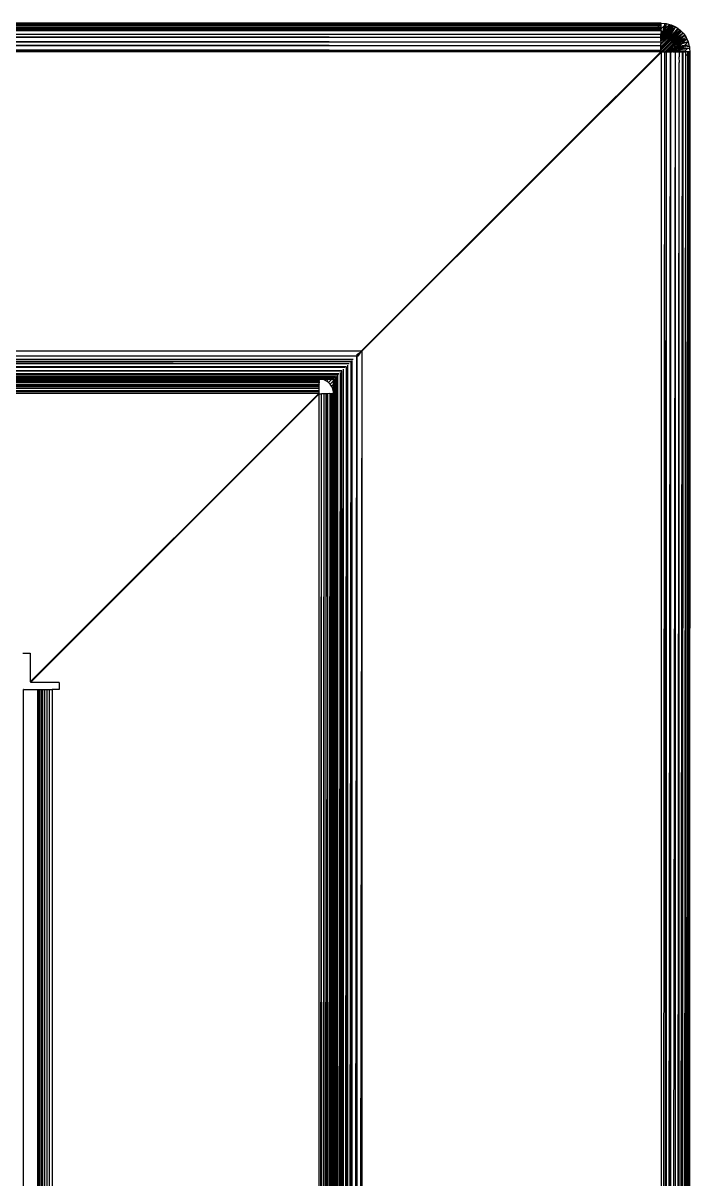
# Model space of a CAD drawing. Header units: inches. Extents: x 12 to 4609, y 5 to 3256.
# Drawn here: x 1597.1 to 1690.2, y 2480.2 to 2641.8 of the extents above; entities that cross this region are included whole.
import ezdxf

# ---------------------------------------------------------------- set-up
doc = ezdxf.new("R2010")
doc.units = ezdxf.units.IN
doc.header["$MEASUREMENT"] = 0

msp = doc.modelspace()

# ---------------------------------------------------------------- linework, layer by layer
for p, q in [((1686.2, 2641.81), (1194.19, 2641.81)), ((1194.19, 2641.81), (1686.15, 2641.76)), ((1686.2, 2641.81), (1686.15, 2641.76)), ((1686.2, 2641.76), (1686.2, 2641.81)), ((1686.2, 2641.81), (1686.72, 2641.76)), ((1194.19, 2641.71), (1686.15, 2641.76)), ((1686.04, 2641.65), (1194.19, 2641.71)), ((1686.1, 2641.7), (1194.19, 2641.71)), ((1686.04, 2641.65), (1194.19, 2641.49)), ((1685.65, 2641.25), (1194.19, 2641.49)), ((1685.89, 2641.49), (1194.19, 2641.49)), ((1685.65, 2641.25), (1194.19, 2641.18)), ((1194.19, 2641.18), (1686.18, 2640.97)), ((1194.19, 2641.18), (1685.56, 2641.16)), ((1194.19, 2640.77), (1686.18, 2640.97)), ((1194.19, 2640.77), (1686.17, 2640.77)), ((1194.19, 2640.29), (1686.17, 2640.28)), ((1686.16, 2639.81), (1194.19, 2640.29)), ((1685.65, 2641.25), (1685.56, 2641.16)), ((1685.56, 2641.16), (1686.18, 2641.16)), ((1685.89, 2641.49), (1685.65, 2641.25)), ((1686.18, 2641.25), (1685.65, 2641.25)), ((1686.04, 2641.65), (1685.89, 2641.49)), ((1686.19, 2641.49), (1685.89, 2641.49)), ((1686.1, 2641.7), (1686.04, 2641.65)), ((1686.19, 2641.65), (1686.04, 2641.65)), ((1686.15, 2641.76), (1686.1, 2641.7)), ((1686.19, 2641.7), (1686.1, 2641.7)), ((1686.15, 2641.76), (1686.2, 2641.76)), ((1686.17, 2640.77), (1686.18, 2640.91)), ((1686.17, 2640.77), (1686.17, 2640.68)), ((1686.17, 2640.46), (1686.45, 2640.74)), ((1686.17, 2640.64), (1686.17, 2640.68)), ((1686.17, 2640.64), (1686.17, 2640.51)), ((1686.17, 2640.46), (1686.17, 2640.51)), ((1686.17, 2640.28), (1686.17, 2640.46)), ((1686.17, 2640.16), (1686.17, 2640.28)), ((1686.17, 2640.16), (1686.21, 2640.18)), ((1686.18, 2641.03), (1686.65, 2641.5)), ((1686.18, 2641.25), (1686.19, 2641.49)), ((1686.18, 2641.16), (1686.18, 2641.25)), ((1686.18, 2641.03), (1686.18, 2641.16)), ((1686.18, 2640.97), (1686.18, 2641.03)), ((1686.18, 2640.91), (1686.18, 2640.97)), ((1686.19, 2641.7), (1686.2, 2641.76)), ((1686.19, 2641.65), (1686.19, 2641.7)), ((1686.19, 2641.49), (1686.19, 2641.65)), ((1686.21, 2640.18), (1686.34, 2640.31)), ((1686.23, 2639.91), (1686.34, 2640.31)), ((1686.34, 2640.31), (1686.45, 2640.74)), ((1686.34, 2640.31), (1686.5, 2640.47)), ((1686.44, 2640.11), (1686.5, 2640.47)), ((1686.44, 2640.11), (1686.6, 2640.27)), ((1686.45, 2640.74), (1686.65, 2641.5)), ((1686.45, 2640.74), (1686.56, 2640.85)), ((1686.5, 2640.47), (1686.56, 2640.85)), ((1686.5, 2640.47), (1686.62, 2640.6)), ((1686.56, 2640.85), (1686.65, 2641.5)), ((1686.56, 2640.85), (1686.65, 2640.93)), ((1686.9, 2640.58), (1686.56, 2639.79)), ((1686.65, 2640.33), (1686.56, 2639.79)), ((1686.56, 2639.79), (1686.6, 2640.27)), ((1686.6, 2640.27), (1686.62, 2640.6)), ((1686.62, 2640.6), (1686.65, 2640.93)), ((1686.65, 2641.5), (1686.7, 2641.55)), ((1686.65, 2640.93), (1686.68, 2641.53)), ((1686.65, 2641.5), (1686.68, 2641.53)), ((1686.71, 2640.69), (1686.65, 2640.33)), ((1686.65, 2640.33), (1686.9, 2640.58)), ((1686.68, 2641.53), (1686.7, 2641.55)), ((1686.7, 2641.55), (1686.72, 2641.76)), ((1686.71, 2640.69), (1687.13, 2641.12)), ((1686.78, 2641.06), (1686.71, 2640.69)), ((1686.72, 2641.76), (1686.9, 2641.75)), ((1687.06, 2640.74), (1686.76, 2639.84)), ((1686.9, 2641.75), (1686.78, 2641.06)), ((1686.78, 2641.06), (1687.35, 2641.63)), ((1687.1, 2640.78), (1686.84, 2639.92)), ((1687.34, 2641.03), (1686.88, 2639.96)), ((1686.9, 2641.75), (1687.35, 2641.63)), ((1687.13, 2641.12), (1686.9, 2640.58)), ((1686.9, 2640.58), (1687.06, 2640.74)), ((1687.17, 2640.25), (1686.9, 2639.7)), ((1687.43, 2640.51), (1687, 2639.66)), ((1687.32, 2640.4), (1687, 2639.66)), ((1688.2, 2641.28), (1687.03, 2639.64)), ((1687.43, 2640.51), (1687.03, 2639.64)), ((1687.4, 2641.09), (1687.05, 2640.13)), ((1687.05, 2640.13), (1687.17, 2640.25)), ((1687.21, 2641.19), (1687.06, 2640.74)), ((1687.06, 2640.74), (1687.1, 2640.78)), ((1687.21, 2641.19), (1687.1, 2640.78)), ((1687.1, 2640.78), (1687.34, 2641.03)), ((1687.35, 2641.63), (1687.13, 2641.12)), ((1687.13, 2641.12), (1687.21, 2641.19)), ((1687.79, 2641.48), (1687.17, 2640.25)), ((1687.17, 2640.25), (1687.32, 2640.4)), ((1687.21, 2641.19), (1687.23, 2641.22)), ((1688.5, 2641.09), (1687.21, 2639.56)), ((1687.35, 2641.63), (1687.23, 2641.22)), ((1687.23, 2641.22), (1687.57, 2641.57)), ((1687.79, 2641.48), (1687.32, 2640.4)), ((1687.32, 2640.4), (1687.43, 2640.51)), ((1687.57, 2641.57), (1687.34, 2641.03)), ((1687.34, 2641.03), (1687.4, 2641.09)), ((1687.35, 2641.63), (1687.57, 2641.57)), ((1688.5, 2641.09), (1687.36, 2639.46)), ((1688.57, 2641.03), (1687.36, 2639.46)), ((1687.57, 2641.57), (1687.4, 2641.09)), ((1687.4, 2641.09), (1687.79, 2641.48)), ((1687.47, 2640.55), (1687.43, 2640.51)), ((1687.9, 2641.44), (1687.47, 2640.55)), ((1687.47, 2640.55), (1688.2, 2641.28)), ((1688.77, 2640.88), (1687.5, 2639.36)), ((1688.91, 2640.75), (1687.5, 2639.36)), ((1687.53, 2640.11), (1688.2, 2641.28)), ((1687.57, 2641.57), (1687.79, 2641.48)), ((1688.91, 2640.75), (1687.57, 2639.29)), ((1689.03, 2640.64), (1687.57, 2639.29)), ((1688.57, 2641.03), (1687.59, 2639.69)), ((1688.77, 2640.88), (1687.59, 2639.69)), ((1689.03, 2640.64), (1687.67, 2639.27)), ((1689.26, 2640.39), (1687.67, 2639.27)), ((1689.26, 2640.39), (1687.74, 2639.11)), ((1687.79, 2641.48), (1687.9, 2641.44)), ((1687.9, 2641.44), (1688.2, 2641.28)), ((1688.2, 2641.28), (1688.5, 2641.09)), ((1688.32, 2639.44), (1689.26, 2640.39)), ((1688.5, 2641.09), (1688.57, 2641.03)), ((1688.57, 2641.03), (1688.77, 2640.88)), ((1688.77, 2640.88), (1688.91, 2640.75)), ((1688.91, 2640.75), (1689.03, 2640.64)), ((1689.03, 2640.64), (1689.26, 2640.39)), ((1689.26, 2640.39), (1689.47, 2640.11)), ((1686.16, 2639.81), (1194.19, 2639.73)), ((1194.19, 2639.73), (1686.15, 2639.21)), ((1194.19, 2639.13), (1686.15, 2639.21)), ((1686.15, 2638.65), (1194.19, 2639.13)), ((1686.15, 2638.65), (1194.19, 2638.48)), ((1673.81, 2625.49), (1687.63, 2639.23)), ((1686.14, 2638.25), (1687.36, 2639.46)), ((1687.36, 2639.46), (1686.14, 2638.19)), ((1687.5, 2639.36), (1686.14, 2638.01)), ((1686.15, 2638.96), (1686.9, 2639.7)), ((1686.15, 2638.81), (1687, 2639.66)), ((1686.15, 2638.51), (1687.21, 2639.56)), ((1686.15, 2639.23), (1686.17, 2639.3)), ((1686.15, 2639.23), (1686.17, 2639.27)), ((1686.15, 2639.21), (1686.15, 2639.23)), ((1686.15, 2639.13), (1686.15, 2639.21)), ((1686.17, 2639.05), (1686.15, 2639.13)), ((1686.15, 2638.96), (1686.17, 2639.05)), ((1686.15, 2638.86), (1686.15, 2638.96)), ((1686.15, 2638.81), (1686.15, 2638.86)), ((1686.16, 2638.78), (1686.15, 2638.81)), ((1686.15, 2638.65), (1686.16, 2638.78)), ((1686.15, 2638.51), (1686.15, 2638.65)), ((1686.16, 2640.13), (1686.17, 2640.16)), ((1686.16, 2639.87), (1686.16, 2640.13)), ((1686.16, 2640.13), (1686.21, 2639.88)), ((1686.16, 2639.81), (1686.16, 2639.87)), ((1686.16, 2639.83), (1686.16, 2639.87)), ((1686.16, 2639.87), (1686.19, 2639.86)), ((1686.16, 2639.77), (1686.21, 2639.82)), ((1686.21, 2639.82), (1686.16, 2639.81)), ((1686.16, 2639.73), (1686.16, 2639.81)), ((1686.16, 2639.77), (1686.16, 2639.81)), ((1686.16, 2639.77), (1686.19, 2639.74)), ((1686.16, 2639.69), (1686.16, 2639.73)), ((1686.16, 2639.65), (1686.16, 2639.69)), ((1686.19, 2639.65), (1686.16, 2639.69)), ((1686.16, 2639.65), (1686.19, 2639.65)), ((1686.16, 2639.58), (1686.16, 2639.65)), ((1686.16, 2639.58), (1686.18, 2639.61)), ((1686.18, 2639.54), (1686.16, 2639.58)), ((1686.16, 2639.47), (1686.18, 2639.5)), ((1686.16, 2639.42), (1686.16, 2639.47)), ((1686.16, 2639.47), (1686.17, 2639.44)), ((1686.17, 2639.44), (1686.16, 2639.42)), ((1686.16, 2639.42), (1686.16, 2639.39)), ((1686.16, 2639.34), (1686.16, 2639.39)), ((1686.17, 2639.3), (1686.16, 2639.34)), ((1686.17, 2639.27), (1686.16, 2639.34)), ((1686.17, 2639.3), (1686.68, 2639.76)), ((1686.73, 2639.75), (1686.17, 2639.3)), ((1686.17, 2639.27), (1686.17, 2639.3)), ((1686.18, 2639.61), (1686.38, 2639.81)), ((1686.56, 2639.79), (1686.18, 2639.5)), ((1686.18, 2639.61), (1686.19, 2639.65)), ((1686.18, 2639.54), (1686.18, 2639.61)), ((1686.18, 2639.5), (1686.18, 2639.54)), ((1686.19, 2639.86), (1686.21, 2639.88)), ((1686.19, 2639.86), (1686.21, 2639.82)), ((1686.2, 2639.79), (1686.19, 2639.86)), ((1686.19, 2639.74), (1686.2, 2639.79)), ((1686.19, 2639.65), (1686.19, 2639.74)), ((1686.2, 2639.79), (1686.21, 2639.82)), ((1686.21, 2639.88), (1686.23, 2639.91)), ((1686.21, 2639.82), (1686.21, 2639.88)), ((1686.21, 2639.82), (1686.38, 2639.81)), ((1686.23, 2639.91), (1686.44, 2640.11)), ((1686.38, 2639.81), (1686.44, 2640.11)), ((1686.38, 2639.81), (1686.56, 2639.79)), ((1687.74, 2639.11), (1686.38, 2637.76)), ((1686.56, 2639.79), (1686.68, 2639.76)), ((1686.63, 2637.76), (1687.85, 2638.97)), ((1686.68, 2639.76), (1686.76, 2639.84)), ((1686.68, 2639.76), (1686.73, 2639.75)), ((1687.88, 2638.93), (1686.72, 2637.76)), ((1686.76, 2639.84), (1686.73, 2639.75)), ((1686.73, 2639.75), (1686.78, 2639.74)), ((1686.76, 2639.84), (1686.84, 2639.92)), ((1686.84, 2639.92), (1686.78, 2639.74)), ((1686.78, 2639.74), (1686.9, 2639.7)), ((1686.88, 2639.96), (1686.84, 2639.92)), ((1686.88, 2639.96), (1687.05, 2640.13)), ((1687.05, 2640.13), (1686.9, 2639.7)), ((1686.9, 2639.7), (1687, 2639.66)), ((1687.94, 2638.83), (1686.9, 2637.76)), ((1687, 2639.66), (1687.03, 2639.64)), ((1687.53, 2640.11), (1687.03, 2639.64)), ((1687.03, 2639.64), (1687.21, 2639.56)), ((1687.1, 2637.76), (1688.02, 2638.67)), ((1687.15, 2637.76), (1688.02, 2638.67)), ((1687.53, 2640.11), (1687.21, 2639.56)), ((1687.21, 2639.56), (1687.36, 2639.46)), ((1687.36, 2639.46), (1687.51, 2639.59)), ((1687.36, 2639.46), (1687.4, 2639.43)), ((1687.51, 2639.59), (1687.4, 2639.43)), ((1687.4, 2639.43), (1687.5, 2639.36)), ((1687.5, 2639.36), (1687.57, 2639.29)), ((1687.59, 2639.69), (1687.51, 2639.59)), ((1687.57, 2639.29), (1687.63, 2639.23)), ((1687.67, 2639.27), (1687.63, 2639.23)), ((1687.63, 2639.23), (1687.74, 2639.11)), ((1688.32, 2639.44), (1687.74, 2639.11)), ((1687.74, 2639.11), (1687.85, 2638.97)), ((1689.47, 2640.11), (1687.85, 2638.97)), ((1689.08, 2639.72), (1687.85, 2638.97)), ((1687.85, 2638.97), (1688.32, 2639.44)), ((1687.85, 2638.97), (1687.88, 2638.93)), ((1689.08, 2639.72), (1687.88, 2638.93)), ((1688.69, 2639.33), (1687.88, 2638.93)), ((1687.88, 2638.93), (1687.94, 2638.83)), ((1688.55, 2639.18), (1687.94, 2638.83)), ((1688.36, 2639.01), (1687.94, 2638.83)), ((1687.94, 2638.83), (1687.99, 2638.73)), ((1688.14, 2638.79), (1687.99, 2638.73)), ((1687.99, 2638.73), (1688.02, 2638.67)), ((1688.07, 2638.7), (1688.02, 2638.67)), ((1688.02, 2638.67), (1688.09, 2638.51)), ((1688.97, 2639.11), (1688.07, 2638.7)), ((1688.72, 2638.86), (1688.07, 2638.7)), ((1688.07, 2638.7), (1688.14, 2638.79)), ((1688.52, 2638.67), (1688.09, 2638.51)), ((1688.42, 2638.55), (1688.09, 2638.51)), ((1688.19, 2638.81), (1688.14, 2638.79)), ((1688.21, 2638.84), (1688.19, 2638.81)), ((1689.17, 2639.32), (1688.21, 2638.84)), ((1689.02, 2639.17), (1688.21, 2638.84)), ((1688.21, 2638.84), (1688.36, 2639.01)), ((1688.23, 2638.36), (1688.42, 2638.55)), ((1689.47, 2640.11), (1688.32, 2639.44)), ((1688.36, 2639.01), (1689.24, 2639.39)), ((1688.42, 2638.55), (1688.52, 2638.67)), ((1688.75, 2638.59), (1688.42, 2638.55)), ((1688.54, 2638.68), (1688.52, 2638.67)), ((1688.54, 2638.68), (1688.72, 2638.86)), ((1689, 2638.85), (1688.54, 2638.68)), ((1689.33, 2638.57), (1688.54, 2638.38)), ((1689.66, 2639.82), (1688.55, 2639.18)), ((1688.55, 2639.18), (1688.69, 2639.33)), ((1688.6, 2638.44), (1688.75, 2638.59)), ((1689.33, 2638.57), (1688.6, 2638.44)), ((1688.69, 2639.33), (1688.72, 2639.35)), ((1689.66, 2639.82), (1688.72, 2639.35)), ((1688.72, 2639.35), (1689.08, 2639.72)), ((1688.72, 2638.86), (1688.97, 2639.11)), ((1689.12, 2638.97), (1688.72, 2638.86)), ((1688.75, 2638.59), (1689, 2638.85)), ((1689.43, 2638.67), (1688.75, 2638.59)), ((1689.52, 2639.37), (1688.97, 2639.11)), ((1688.97, 2639.11), (1689.02, 2639.17)), ((1689.95, 2639.19), (1689, 2638.85)), ((1689, 2638.85), (1689.12, 2638.97)), ((1689.52, 2639.37), (1689.02, 2639.17)), ((1689.02, 2639.17), (1689.17, 2639.32)), ((1689.1, 2639.73), (1689.08, 2639.72)), ((1689.14, 2639.78), (1689.1, 2639.73)), ((1689.12, 2638.97), (1689.52, 2639.37)), ((1689.95, 2639.19), (1689.12, 2638.97)), ((1689.14, 2639.78), (1689.47, 2640.11)), ((1689.53, 2640.02), (1689.14, 2639.78)), ((1689.76, 2639.62), (1689.17, 2639.32)), ((1689.17, 2639.32), (1689.24, 2639.39)), ((1689.17, 2638.41), (1689.33, 2638.57)), ((1689.76, 2639.62), (1689.24, 2639.39)), ((1689.33, 2638.57), (1689.36, 2638.6)), ((1690.07, 2638.75), (1689.36, 2638.6)), ((1689.36, 2638.6), (1689.43, 2638.67)), ((1689.43, 2638.67), (1689.95, 2639.19)), ((1690.07, 2638.75), (1689.43, 2638.67)), ((1689.47, 2640.11), (1689.53, 2640.02)), ((1689.54, 2639.39), (1689.52, 2639.37)), ((1689.53, 2640.02), (1689.66, 2639.82)), ((1689.54, 2639.39), (1689.76, 2639.62)), ((1689.82, 2639.51), (1689.54, 2639.39)), ((1689.66, 2639.82), (1689.76, 2639.62)), ((1689.76, 2639.62), (1689.82, 2639.51)), ((1689.82, 2639.51), (1689.95, 2639.19)), ((1689.95, 2639.19), (1690.07, 2638.75)), ((1690.07, 2638.75), (1690.13, 2638.52)), ((1686.14, 2637.98), (1194.19, 2638.48)), ((1686.14, 2637.98), (1194.19, 2637.82)), ((1686.14, 2637.82), (1194.19, 2637.82)), ((1686.21, 2637.75), (1670.74, 2622.29)), ((1673.81, 2625.49), (1686.14, 2637.82)), ((1686.14, 2638.25), (1686.15, 2638.48)), ((1686.14, 2638.19), (1686.14, 2638.25)), ((1686.15, 2638.15), (1686.14, 2638.19)), ((1686.14, 2638.01), (1686.15, 2638.15)), ((1686.14, 2638.01), (1686.14, 2637.98)), ((1686.14, 2637.9), (1686.14, 2637.98)), ((1686.14, 2637.82), (1686.14, 2637.9)), ((1686.15, 2638.48), (1686.15, 2638.51)), ((1686.21, 2145.81), (1686.72, 2637.76)), ((1686.38, 2637.76), (1686.21, 2637.75)), ((1686.21, 2145.81), (1686.21, 2637.75)), ((1686.47, 2637.76), (1686.38, 2637.76)), ((1686.55, 2637.76), (1686.47, 2637.76)), ((1686.63, 2637.76), (1686.55, 2637.76)), ((1686.72, 2637.76), (1686.63, 2637.76)), ((1686.87, 2145.81), (1686.72, 2637.76)), ((1686.87, 2637.76), (1686.72, 2637.76)), ((1686.87, 2145.81), (1687.51, 2637.77)), ((1686.9, 2637.76), (1686.87, 2145.81)), ((1686.9, 2637.76), (1686.87, 2637.76)), ((1686.94, 2637.77), (1686.9, 2637.76)), ((1687.1, 2637.76), (1686.94, 2637.77)), ((1687.15, 2637.76), (1687.1, 2637.76)), ((1687.21, 2637.76), (1687.15, 2637.76)), ((1687.23, 2637.77), (1687.21, 2637.76)), ((1687.34, 2637.77), (1687.23, 2637.77)), ((1687.38, 2637.78), (1687.34, 2637.77)), ((1688.09, 2638.51), (1687.38, 2637.78)), ((1687.45, 2637.78), (1687.38, 2637.78)), ((1687.51, 2637.77), (1687.45, 2637.78)), ((1687.57, 2637.79), (1687.51, 2637.77)), ((1687.51, 2145.81), (1687.51, 2637.77)), ((1687.51, 2145.81), (1687.54, 2637.77)), ((1687.54, 2637.77), (1687.51, 2637.77)), ((1688.13, 2637.77), (1687.51, 2145.81)), ((1687.57, 2637.79), (1687.54, 2637.77)), ((1687.61, 2637.77), (1687.54, 2637.77)), ((1688.14, 2638.34), (1687.57, 2637.79)), ((1687.61, 2637.77), (1687.57, 2637.79)), ((1687.61, 2637.77), (1688.15, 2638.29)), ((1687.68, 2637.77), (1687.61, 2637.77)), ((1687.74, 2637.79), (1687.68, 2637.77)), ((1687.74, 2637.79), (1688.15, 2638.29)), ((1687.77, 2637.77), (1687.74, 2637.79)), ((1687.77, 2637.77), (1687.79, 2637.79)), ((1687.79, 2637.79), (1688.17, 2638.17)), ((1687.89, 2637.8), (1687.79, 2637.79)), ((1687.89, 2637.8), (1687.94, 2637.77)), ((1688.03, 2637.8), (1687.89, 2637.8)), ((1687.94, 2637.77), (1687.97, 2637.77)), ((1687.97, 2637.77), (1688.03, 2637.8)), ((1688.03, 2637.77), (1687.97, 2637.77)), ((1688.03, 2637.8), (1688.2, 2638)), ((1688.1, 2637.81), (1688.03, 2637.8)), ((1688.03, 2637.8), (1688.03, 2637.77)), ((1688.1, 2637.77), (1688.03, 2637.77)), ((1688.09, 2638.51), (1688.14, 2638.34)), ((1688.16, 2637.81), (1688.1, 2637.81)), ((1688.1, 2637.77), (1688.1, 2637.81)), ((1688.13, 2637.77), (1688.1, 2637.81)), ((1688.13, 2637.77), (1688.1, 2637.77)), ((1688.13, 2637.77), (1688.12, 2145.81)), ((1688.16, 2637.81), (1688.13, 2637.77)), ((1688.2, 2637.78), (1688.13, 2637.77)), ((1688.16, 2637.78), (1688.13, 2637.77)), ((1688.2, 2638.36), (1688.14, 2638.34)), ((1688.14, 2638.34), (1688.15, 2638.29)), ((1688.54, 2638.38), (1688.15, 2638.29)), ((1688.15, 2638.29), (1688.2, 2638.36)), ((1688.49, 2638.33), (1688.15, 2638.29)), ((1688.15, 2638.29), (1688.17, 2638.17)), ((1688.2, 2637.82), (1688.16, 2637.81)), ((1688.2, 2637.82), (1688.16, 2637.78)), ((1688.16, 2637.78), (1688.16, 2637.81)), ((1688.34, 2638.18), (1688.17, 2638.17)), ((1688.17, 2638.17), (1688.19, 2638.03)), ((1688.19, 2638.03), (1688.34, 2638.18)), ((1688.19, 2638.03), (1688.2, 2638)), ((1688.23, 2638.36), (1688.2, 2638.36)), ((1688.85, 2638.08), (1688.2, 2638)), ((1688.2, 2638), (1688.2, 2637.82)), ((1688.72, 2637.95), (1688.2, 2638)), ((1688.2, 2637.78), (1688.2, 2637.82)), ((1688.2, 2637.82), (1688.49, 2637.78)), ((1688.49, 2637.78), (1688.2, 2637.78)), ((1688.6, 2638.44), (1688.23, 2638.36)), ((1688.97, 2638.21), (1688.34, 2638.18)), ((1688.37, 2638.21), (1688.34, 2638.18)), ((1689.1, 2638.34), (1688.37, 2638.21)), ((1688.37, 2638.21), (1688.49, 2638.33)), ((1689.17, 2638.41), (1688.49, 2638.33)), ((1688.49, 2638.33), (1688.54, 2638.38)), ((1688.55, 2637.78), (1688.49, 2637.78)), ((1688.54, 2638.38), (1688.6, 2638.44)), ((1688.55, 2637.78), (1688.59, 2637.82)), ((1688.57, 2637.8), (1688.55, 2637.78)), ((1688.57, 2637.8), (1688.59, 2637.82)), ((1688.64, 2637.78), (1688.57, 2637.8)), ((1688.59, 2637.82), (1688.72, 2637.95)), ((1688.59, 2637.82), (1689.44, 2637.82)), ((1688.59, 2637.82), (1688.9, 2637.79)), ((1688.69, 2637.78), (1688.64, 2637.78)), ((1688.67, 2145.81), (1689.16, 2637.79)), ((1688.67, 2637.05), (1688.69, 2637.08)), ((1688.67, 2637.05), (1688.69, 2636.32)), ((1688.9, 2637.79), (1688.69, 2637.78)), ((1688.69, 2637.78), (1688.69, 2637.08)), ((1688.72, 2637.95), (1688.85, 2638.08)), ((1689.5, 2637.89), (1688.72, 2637.95)), ((1689.83, 2638.21), (1688.85, 2638.08)), ((1688.85, 2638.08), (1688.97, 2638.21)), ((1688.93, 2637.79), (1688.9, 2637.79)), ((1689.16, 2637.79), (1688.93, 2637.79)), ((1689.86, 2638.24), (1688.97, 2638.21)), ((1690.13, 2638.52), (1689.1, 2638.34)), ((1689.1, 2638.34), (1689.17, 2638.41)), ((1689.16, 2145.81), (1689.16, 2637.79)), ((1689.16, 2145.81), (1689.27, 2637.79)), ((1689.27, 2637.79), (1689.16, 2637.79)), ((1689.57, 2637.2), (1689.16, 2145.81)), ((1690.13, 2638.52), (1689.17, 2638.41)), ((1689.41, 2637.79), (1689.27, 2637.79)), ((1689.41, 2637.79), (1689.44, 2637.82)), ((1689.57, 2637.8), (1689.41, 2637.79)), ((1689.44, 2637.82), (1689.5, 2637.89)), ((1689.44, 2637.82), (1689.57, 2637.8)), ((1689.5, 2637.89), (1689.83, 2638.21)), ((1689.81, 2637.8), (1689.5, 2637.89)), ((1689.87, 2637.5), (1689.56, 2145.81)), ((1689.84, 2637.47), (1689.56, 2145.81)), ((1689.57, 2637.2), (1689.56, 2145.81)), ((1689.81, 2637.8), (1689.57, 2637.8)), ((1689.57, 2637.8), (1689.57, 2637.2)), ((1689.57, 2637.2), (1689.84, 2637.47)), ((1689.84, 2637.8), (1689.81, 2637.8)), ((1689.81, 2637.8), (1689.87, 2637.8)), ((1690.16, 2638.26), (1689.83, 2638.21)), ((1689.83, 2638.21), (1689.86, 2638.24)), ((1689.87, 2637.8), (1689.84, 2637.8)), ((1689.84, 2637.8), (1689.84, 2637.47)), ((1689.84, 2637.47), (1689.87, 2637.5)), ((1690.16, 2638.26), (1689.86, 2638.24)), ((1690.07, 2637.81), (1689.87, 2637.8)), ((1689.87, 2637.8), (1689.87, 2637.5)), ((1689.87, 2637.5), (1690.07, 2637.7)), ((1689.87, 2637.5), (1689.88, 2145.81)), ((1689.88, 2145.81), (1690.07, 2637.7)), ((1690.07, 2637.7), (1690.19, 2637.82)), ((1690.12, 2637.81), (1690.07, 2637.81)), ((1690.07, 2637.7), (1690.07, 2637.81)), ((1690.09, 2145.81), (1690.07, 2637.7)), ((1690.19, 2637.82), (1690.09, 2145.81)), ((1690.19, 2637.82), (1690.12, 2637.81)), ((1690.13, 2638.52), (1690.16, 2638.26)), ((1690.16, 2638.26), (1690.19, 2637.82)), ((1690.19, 2145.81), (1690.19, 2637.82)), ((1688.67, 2636.3), (1688.12, 2145.81)), ((1688.67, 2636.3), (1688.69, 2636.32)), ((1688.67, 2636.3), (1688.67, 2145.81)), ((1656.85, 2608.54), (1673.81, 2625.49)), ((1670.74, 2622.29), (1644.38, 2595.93)), ((1670.74, 2622.29), (1656.85, 2608.54)), ((1644.31, 2596), (1656.85, 2608.54)), ((1190.19, 2596), (1644.31, 2596)), ((1644.31, 2596), (1190.19, 2595.37)), ((1643.15, 2594.77), (1190.19, 2595.37)), ((1643.64, 2595.25), (1190.19, 2595.37)), ((1643.69, 2595.25), (1643.02, 2141.81)), ((1643.64, 2595.25), (1643.02, 2141.81)), ((1643.64, 2595.25), (1643.66, 2595.31)), ((1643.69, 2595.25), (1643.64, 2595.25)), ((1643.66, 2595.47), (1643.69, 2595.48)), ((1643.66, 2595.47), (1643.66, 2595.31)), ((1644.38, 2595.93), (1643.69, 2141.81)), ((1643.69, 2595.48), (1644.16, 2595.79)), ((1643.69, 2595.48), (1643.69, 2595.33)), ((1643.69, 2595.33), (1643.69, 2595.25)), ((1643.69, 2595.25), (1643.69, 2141.81)), ((1643.83, 2595.25), (1643.69, 2595.25)), ((1643.91, 2595.37), (1643.83, 2595.25)), ((1644.16, 2595.79), (1643.91, 2595.37)), ((1644.16, 2595.79), (1644.2, 2595.82)), ((1644.31, 2596), (1644.2, 2595.82)), ((1644.2, 2595.82), (1644.38, 2595.93)), ((1644.38, 2595.93), (1644.38, 2141.81)), ((1643.15, 2594.77), (1190.19, 2594.76)), ((1190.19, 2594.76), (1642.92, 2594.53)), ((1642.58, 2594.19), (1190.19, 2594.76)), ((1642.83, 2594.44), (1190.19, 2594.76)), ((1642.58, 2594.19), (1190.19, 2594.18)), ((1642.04, 2593.66), (1190.19, 2594.18)), ((1642.17, 2593.78), (1190.19, 2594.18)), ((1642.04, 2593.66), (1190.19, 2593.65)), ((1641.56, 2593.17), (1190.19, 2593.65)), ((1641.59, 2593.2), (1190.19, 2593.65)), ((1641.32, 2141.81), (1641.82, 2593.44)), ((1642.39, 2594.01), (1641.81, 2141.81)), ((1642.17, 2593.78), (1641.81, 2141.81)), ((1641.81, 2141.81), (1641.82, 2593.44)), ((1642.17, 2593.78), (1642.19, 2593.81)), ((1642.38, 2141.81), (1643.02, 2594.64)), ((1642.38, 2141.81), (1642.92, 2594.53)), ((1642.83, 2594.44), (1642.38, 2141.81)), ((1642.39, 2594.01), (1642.38, 2141.81)), ((1642.92, 2594.53), (1642.94, 2594.56)), ((1643.02, 2141.81), (1643.02, 2594.64)), ((1641.16, 2592.77), (1190.19, 2593.17)), ((1641.52, 2593.13), (1190.19, 2593.17)), ((1641.56, 2593.17), (1190.19, 2593.17)), ((1190.19, 2592.76), (1641.16, 2592.77)), ((1640.84, 2592.45), (1190.19, 2592.76)), ((1641.04, 2592.66), (1190.19, 2592.76)), ((1640.84, 2592.45), (1190.19, 2592.44)), ((1640.59, 2592.21), (1190.19, 2592.44)), ((1640.65, 2592.27), (1190.19, 2592.44)), ((1640.66, 2592.31), (1190.19, 2592.44)), ((1640.59, 2592.21), (1190.19, 2592.19)), ((1640.46, 2592.07), (1190.19, 2592.19)), ((1640.46, 2592.07), (1190.19, 2592.06)), ((1194.19, 2591.98), (1638.41, 2591.87)), ((1194.19, 2591.87), (1638.41, 2591.87)), ((1638.4, 2591.71), (1194.19, 2591.87)), ((1194.19, 2591.71), (1638.4, 2591.71)), ((1638.39, 2591.51), (1194.19, 2591.71)), ((1638.42, 2591.97), (1501.82, 2592)), ((1638.4, 2591.71), (1638.41, 2591.87)), ((1638.4, 2591.71), (1638.4, 2591.56)), ((1638.42, 2591.97), (1638.41, 2591.92)), ((1638.41, 2591.92), (1638.41, 2591.87)), ((1638.84, 2592), (1638.42, 2591.97)), ((1639.12, 2591.92), (1638.84, 2592)), ((1639.19, 2592), (1638.84, 2592)), ((1639.12, 2591.92), (1639.19, 2592)), ((1639.43, 2591.77), (1639.12, 2591.92)), ((1639.66, 2592), (1639.19, 2592)), ((1639.43, 2591.77), (1639.66, 2592)), ((1639.71, 2591.57), (1639.43, 2591.77)), ((1640.14, 2592), (1639.66, 2592)), ((1639.71, 2591.57), (1640.14, 2592)), ((1640.38, 2591.75), (1639.96, 2591.33)), ((1640.31, 2592), (1640.14, 2592)), ((1640.4, 2592.01), (1640.31, 2592)), ((1640.46, 2592.07), (1640.38, 2323.65)), ((1640.38, 2591.93), (1640.4, 2592.01)), ((1640.38, 2591.93), (1640.38, 2591.75)), ((1640.38, 2591.75), (1640.38, 2591.27)), ((1640.46, 2592.07), (1640.43, 2141.81)), ((1640.63, 2141.81), (1640.46, 2592.07)), ((1640.63, 2141.81), (1640.93, 2592.55)), ((1640.69, 2592.31), (1640.63, 2141.81)), ((1640.65, 2592.27), (1640.63, 2141.81)), ((1640.69, 2592.31), (1640.66, 2592.31)), ((1641.33, 2592.95), (1640.92, 2141.81)), ((1640.92, 2141.81), (1641.04, 2592.66)), ((1640.92, 2141.81), (1640.93, 2592.55)), ((1641.32, 2141.81), (1641.59, 2593.2)), ((1641.52, 2593.13), (1641.32, 2141.81)), ((1641.33, 2592.95), (1641.32, 2141.81)), ((1638.39, 2591.51), (1194.19, 2591.51)), ((1194.19, 2591.51), (1638.39, 2591.28)), ((1638.38, 2590.99), (1194.19, 2591.27)), ((1194.19, 2590.99), (1638.38, 2590.99)), ((1638.37, 2590.71), (1194.19, 2590.99)), ((1638.36, 2590.39), (1194.19, 2590.37)), ((1194.19, 2590.37), (1638.36, 2590.3)), ((1194.19, 2590.04), (1638.36, 2590.3)), ((1638.37, 2590.71), (1218.84, 2590.69)), ((1218.84, 2590.69), (1638.36, 2590.39)), ((1243.93, 2591.27), (1638.39, 2591.28)), ((1638.38, 2591.21), (1243.93, 2591.27)), ((1638.36, 2590.3), (1638.35, 2590.04)), ((1638.37, 2590.71), (1638.36, 2590.39)), ((1638.36, 2590.39), (1638.36, 2590.3)), ((1638.38, 2590.99), (1638.37, 2590.71)), ((1638.39, 2591.28), (1638.38, 2591.21)), ((1638.38, 2591.21), (1638.38, 2590.99)), ((1638.4, 2591.56), (1638.39, 2591.51)), ((1638.39, 2591.28), (1638.39, 2591.51)), ((1639.96, 2591.33), (1639.71, 2591.57)), ((1640.15, 2591.04), (1639.96, 2591.33)), ((1640.15, 2591.04), (1640.38, 2591.27)), ((1640.3, 2590.72), (1640.15, 2591.04)), ((1640.3, 2590.72), (1640.38, 2590.81)), ((1640.38, 2590.4), (1640.3, 2590.72)), ((1640.38, 2590.4), (1640.36, 2590.03)), ((1640.38, 2591.27), (1640.38, 2590.81)), ((1640.38, 2590.81), (1640.38, 2590.4)), ((1638.35, 2590.04), (1194.19, 2590.04)), ((1598.02, 2549.71), (1638.35, 2590.04)), ((1638.43, 2589.97), (1598.09, 2549.63)), ((1638.43, 2145.81), (1638.72, 2589.98)), ((1638.43, 2145.81), (1638.75, 2589.98)), ((1638.43, 2589.97), (1638.72, 2589.98)), ((1638.43, 2145.81), (1638.43, 2589.97)), ((1638.72, 2589.98), (1638.75, 2589.98)), ((1639.07, 2589.99), (1638.75, 2145.81)), ((1638.75, 2145.81), (1638.75, 2589.98)), ((1639.04, 2589.98), (1638.75, 2145.81)), ((1639.04, 2589.98), (1638.75, 2589.98)), ((1639.04, 2589.98), (1639.07, 2589.99)), ((1639.37, 2589.99), (1639.07, 2145.81)), ((1639.07, 2589.99), (1639.07, 2145.81)), ((1639.37, 2589.99), (1639.07, 2589.99)), ((1639.37, 2145.81), (1639.63, 2590)), ((1639.63, 2590), (1639.37, 2589.99)), ((1639.37, 2145.81), (1639.37, 2589.99)), ((1639.89, 2590.01), (1639.63, 2590)), ((1639.65, 2145.81), (1639.63, 2590)), ((1639.89, 2590.01), (1639.65, 2145.81)), ((1640.09, 2590.02), (1639.89, 2145.81)), ((1639.89, 2590.01), (1639.93, 2590.01)), ((1639.93, 2590.01), (1639.89, 2145.81)), ((1639.89, 2590.01), (1639.89, 2145.81)), ((1639.93, 2590.01), (1640.09, 2590.02)), ((1640.09, 2590.02), (1640.1, 2145.81)), ((1640.09, 2590.02), (1640.25, 2590.02)), ((1640.1, 2145.81), (1640.25, 2590.02)), ((1640.25, 2590.02), (1640.3, 2590.03)), ((1640.36, 2590.03), (1640.25, 2197.75)), ((1640.25, 2197.75), (1640.25, 2590.02)), ((1640.3, 2590.03), (1640.36, 2590.03)), ((1640.36, 2590.03), (1640.38, 2323.65)), ((1597.02, 2553.71), (1598.02, 2553.71)), ((1598.02, 2553.71), (1598.02, 2549.71)), ((1597.15, 2548.63), (1597.09, 2548.63)), ((1597.09, 2141.81), (1597.09, 2548.63)), ((1597.15, 2548.63), (1599.09, 2548.63)), ((1602.09, 2549.63), (1598.09, 2549.63)), ((1599.09, 2548.63), (1599.12, 2548.63)), ((1599.09, 2548.63), (1599.09, 2141.81)), ((1599.12, 2548.63), (1599.21, 2548.63)), ((1599.12, 2141.81), (1599.12, 2548.63)), ((1599.19, 2141.81), (1599.21, 2548.63)), ((1599.21, 2548.63), (1599.36, 2548.63)), ((1599.36, 2548.63), (1599.56, 2548.63)), ((1599.36, 2143.81), (1599.36, 2548.63)), ((1599.56, 2143.81), (1599.56, 2548.63)), ((1599.56, 2548.63), (1599.72, 2548.63)), ((1599.72, 2143.81), (1599.72, 2548.63)), ((1599.72, 2548.63), (1599.8, 2548.63)), ((1599.8, 2548.63), (1600.09, 2548.63)), ((1599.8, 2143.81), (1599.8, 2548.63)), ((1600.09, 2548.63), (1600.4, 2548.63)), ((1600.09, 2143.81), (1600.09, 2548.63)), ((1600.4, 2548.63), (1600.74, 2548.63)), ((1600.41, 2143.81), (1600.4, 2548.63)), ((1600.74, 2548.63), (1601.09, 2548.63)), ((1600.74, 2143.81), (1600.74, 2548.63)), ((1602.09, 2548.63), (1601.09, 2548.63)), ((1601.09, 2548.63), (1601.09, 2143.81)), ((1602.09, 2549.63), (1602.09, 2548.63))]:
    msp.add_line(p, q)

doc.saveas('drawing.dxf')
